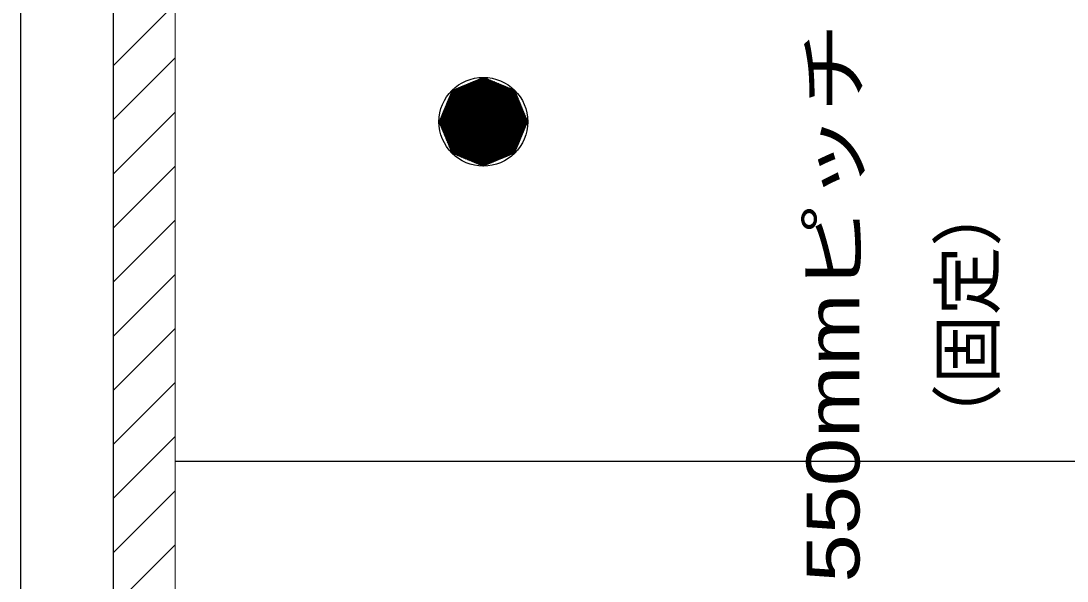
# Model space of a CAD drawing. Units: millimetres, scale not verified. Extents: x -122 to 111, y -112 to 112.
# Drawn here: x -107.41 to -63.97, y -24.36 to -1.11 of the extents above; entities that cross this region are included whole.
import ezdxf
from ezdxf.enums import TextEntityAlignment as Align

# ---------------------------------------------------------------- set-up
doc = ezdxf.new("R2010")
doc.units = ezdxf.units.MM
doc.header["$LTSCALE"] = 0.1
doc.layers.add('0-0_寸法線', color=6, linetype='Continuous')
doc.layers.add('0-1_Z_O-文字', color=134, linetype='Continuous')
doc.layers.add('0-2_ハッチング', color=30, linetype='Continuous', lineweight=18)
doc.styles.add('ＭＳ Ｐゴシック', font='')
doc.styles.get('ＭＳ Ｐゴシック').set_extended_font_data('MS PGothic')

msp = doc.modelspace()

# ---------------------------------------------------------------- linework, layer by layer
at = {"layer": '0-0_寸法線'}
for p, q in [((-86.3859, -5.3446), (-88.2592, -3.4713)), ((-86.3817, -5.3346), (-88.2492, -3.4671)), ((-86.3776, -5.3246), (-88.2392, -3.463)), ((-86.3734, -5.3146), (-88.2292, -3.4588)), ((-86.3693, -5.3046), (-88.2192, -3.4547)), ((-86.3651, -5.2946), (-88.2092, -3.4505)), ((-86.373, -5.2726), (-88.1872, -3.4584)), ((-86.383, -5.2484), (-88.163, -3.4684)), ((-86.8208, -6.3946), (-89.3092, -3.9062)), ((-86.8166, -6.3846), (-89.2992, -3.902)), ((-86.8125, -6.3746), (-89.2892, -3.8979)), ((-86.8084, -6.3646), (-89.2792, -3.8938)), ((-86.8042, -6.3546), (-89.2692, -3.8896)), ((-86.8001, -6.3446), (-89.2592, -3.8855)), ((-86.7959, -6.3346), (-89.2492, -3.8813)), ((-86.7918, -6.3246), (-89.2392, -3.8772)), ((-86.7876, -6.3146), (-89.2292, -3.873)), ((-86.7835, -6.3046), (-89.2192, -3.8689)), ((-86.7794, -6.2946), (-89.2092, -3.8648)), ((-86.7752, -6.2846), (-89.1992, -3.8606)), ((-86.7711, -6.2746), (-89.1892, -3.8565)), ((-86.7669, -6.2646), (-89.1792, -3.8523)), ((-86.7628, -6.2546), (-89.1692, -3.8482)), ((-86.7586, -6.2446), (-89.1592, -3.8441)), ((-86.7545, -6.2346), (-89.1492, -3.8399)), ((-86.7504, -6.2246), (-89.1392, -3.8358)), ((-86.7462, -6.2146), (-89.1292, -3.8316)), ((-86.7421, -6.2046), (-89.1192, -3.8275)), ((-86.7379, -6.1946), (-89.1092, -3.8233)), ((-86.7338, -6.1846), (-89.0992, -3.8192)), ((-86.7297, -6.1746), (-89.0892, -3.8151)), ((-86.7255, -6.1646), (-89.0792, -3.8109)), ((-86.7214, -6.1546), (-89.0692, -3.8068)), ((-86.7172, -6.1446), (-89.0592, -3.8026)), ((-86.7131, -6.1346), (-89.0492, -3.7985)), ((-86.7089, -6.1246), (-89.0392, -3.7943)), ((-86.7048, -6.1146), (-89.0292, -3.7902)), ((-86.7007, -6.1046), (-89.0192, -3.7861)), ((-86.6965, -6.0946), (-89.0092, -3.7819)), ((-86.6924, -6.0846), (-88.9992, -3.7778)), ((-86.6882, -6.0746), (-88.9892, -3.7736)), ((-86.6841, -6.0646), (-88.9792, -3.7695)), ((-86.6799, -6.0546), (-88.9692, -3.7654)), ((-86.6758, -6.0446), (-88.9592, -3.7612)), ((-86.6717, -6.0346), (-88.9492, -3.7571)), ((-86.6675, -6.0246), (-88.9392, -3.7529)), ((-86.6634, -6.0146), (-88.9292, -3.7488)), ((-86.6592, -6.0046), (-88.9192, -3.7446)), ((-86.6551, -5.9946), (-88.9092, -3.7405)), ((-86.6509, -5.9846), (-88.8992, -3.7364)), ((-86.6468, -5.9746), (-88.8892, -3.7322)), ((-86.6427, -5.9646), (-88.8792, -3.7281)), ((-86.6385, -5.9546), (-88.8692, -3.7239)), ((-86.6344, -5.9446), (-88.8592, -3.7198)), ((-86.6302, -5.9346), (-88.8492, -3.7156)), ((-86.6261, -5.9246), (-88.8392, -3.7115)), ((-86.622, -5.9146), (-88.8292, -3.7074)), ((-86.6178, -5.9046), (-88.8192, -3.7032)), ((-86.6137, -5.8946), (-88.8092, -3.6991)), ((-86.6095, -5.8846), (-88.7992, -3.6949)), ((-86.6054, -5.8746), (-88.7892, -3.6908)), ((-86.6012, -5.8646), (-88.7792, -3.6867)), ((-86.5971, -5.8546), (-88.7692, -3.6825)), ((-86.593, -5.8446), (-88.7592, -3.6784)), ((-86.5888, -5.8346), (-88.7492, -3.6742)), ((-86.5847, -5.8246), (-88.7392, -3.6701)), ((-86.5805, -5.8146), (-88.7292, -3.6659)), ((-86.5764, -5.8046), (-88.7192, -3.6618)), ((-86.5722, -5.7946), (-88.7092, -3.6577)), ((-86.5681, -5.7846), (-88.6992, -3.6535)), ((-86.564, -5.7746), (-88.6892, -3.6494)), ((-86.5598, -5.7646), (-88.6792, -3.6452)), ((-86.5557, -5.7546), (-88.6692, -3.6411)), ((-86.5515, -5.7446), (-88.6592, -3.6369)), ((-86.5474, -5.7346), (-88.6492, -3.6328)), ((-86.5433, -5.7246), (-88.6392, -3.6287)), ((-86.5391, -5.7146), (-88.6292, -3.6245)), ((-86.535, -5.7046), (-88.6192, -3.6204)), ((-86.5308, -5.6946), (-88.6092, -3.6162)), ((-86.5267, -5.6846), (-88.5992, -3.6121)), ((-86.5225, -5.6746), (-88.5892, -3.608)), ((-86.5184, -5.6646), (-88.5792, -3.6038)), ((-86.5143, -5.6546), (-88.5692, -3.5997)), ((-86.5101, -5.6446), (-88.5592, -3.5955)), ((-86.506, -5.6346), (-88.5492, -3.5914)), ((-86.5018, -5.6246), (-88.5392, -3.5872)), ((-86.4977, -5.6146), (-88.5292, -3.5831)), ((-86.4935, -5.6046), (-88.5192, -3.579)), ((-86.4894, -5.5946), (-88.5092, -3.5748)), ((-86.4853, -5.5846), (-88.4992, -3.5707)), ((-86.4811, -5.5746), (-88.4892, -3.5665)), ((-86.477, -5.5646), (-88.4792, -3.5624)), ((-86.4728, -5.5546), (-88.4692, -3.5582)), ((-86.4687, -5.5446), (-88.4592, -3.5541)), ((-86.4646, -5.5346), (-88.4492, -3.55)), ((-86.4604, -5.5246), (-88.4392, -3.5458)), ((-86.4563, -5.5146), (-88.4292, -3.5417)), ((-86.4521, -5.5046), (-88.4192, -3.5375)), ((-86.448, -5.4946), (-88.4092, -3.5334)), ((-86.4438, -5.4846), (-88.3992, -3.5293)), ((-86.4397, -5.4746), (-88.3892, -3.5251)), ((-86.4356, -5.4646), (-88.3792, -3.521)), ((-86.4314, -5.4546), (-88.3692, -3.5168)), ((-86.4273, -5.4446), (-88.3592, -3.5127)), ((-86.4231, -5.4346), (-88.3492, -3.5085)), ((-86.419, -5.4246), (-88.3392, -3.5044)), ((-86.4148, -5.4146), (-88.3292, -3.5003)), ((-86.4107, -5.4046), (-88.3192, -3.4961)), ((-86.4066, -5.3946), (-88.3092, -3.492)), ((-86.4024, -5.3846), (-88.2992, -3.4878)), ((-86.3983, -5.3746), (-88.2892, -3.4837)), ((-86.3941, -5.3646), (-88.2792, -3.4795)), ((-86.39, -5.3546), (-88.2692, -3.4754)), ((-86.393, -5.2243), (-88.1389, -3.4784)), ((-86.403, -5.2002), (-88.1147, -3.4884)), ((-86.413, -5.176), (-88.0906, -3.4984)), ((-86.423, -5.1519), (-88.0665, -3.5084)), ((-86.433, -5.1277), (-88.0423, -3.5184)), ((-86.443, -5.1036), (-88.0182, -3.5284)), ((-86.453, -5.0794), (-87.994, -3.5384)), ((-86.463, -5.0553), (-87.9699, -3.5484)), ((-86.473, -5.0312), (-87.9458, -3.5584)), ((-86.483, -5.007), (-87.9216, -3.5684)), ((-86.493, -4.9829), (-87.8975, -3.5784)), ((-86.503, -4.9587), (-87.8733, -3.5884)), ((-86.513, -4.9346), (-87.8492, -3.5984)), ((-86.523, -4.9105), (-87.825, -3.6084)), ((-86.533, -4.8863), (-87.8009, -3.6184)), ((-86.543, -4.8622), (-87.7768, -3.6284)), ((-86.553, -4.838), (-87.7526, -3.6384)), ((-86.563, -4.8139), (-87.7285, -3.6484)), ((-86.573, -4.7897), (-87.7043, -3.6584)), ((-86.583, -4.7656), (-87.6802, -3.6684)), ((-86.593, -4.7415), (-87.656, -3.6784)), ((-86.603, -4.7173), (-87.6319, -3.6884)), ((-86.613, -4.6932), (-87.6078, -3.6984)), ((-86.623, -4.669), (-87.5836, -3.7084)), ((-86.633, -4.6449), (-87.5595, -3.7184)), ((-86.643, -4.6207), (-87.5353, -3.7284)), ((-86.653, -4.5966), (-87.5112, -3.7384)), ((-86.663, -4.5725), (-87.4871, -3.7484)), ((-86.673, -4.5483), (-87.4629, -3.7584)), ((-86.683, -4.5242), (-87.4388, -3.7684)), ((-86.693, -4.5), (-87.4146, -3.7784)), ((-86.703, -4.4759), (-87.3905, -3.7884)), ((-86.713, -4.4518), (-87.3663, -3.7984)), ((-86.723, -4.4276), (-87.3422, -3.8084)), ((-86.733, -4.4035), (-87.3181, -3.8184)), ((-86.743, -4.3793), (-87.2939, -3.8284)), ((-86.753, -4.3552), (-87.2698, -3.8384)), ((-86.763, -4.331), (-87.2456, -3.8484)), ((-86.773, -4.3069), (-87.2215, -3.8584)), ((-86.783, -4.2828), (-87.1973, -3.8684)), ((-86.793, -4.2586), (-87.1732, -3.8784)), ((-86.803, -4.2345), (-87.1491, -3.8884)), ((-86.813, -4.2103), (-87.1249, -3.8984)), ((-86.823, -4.1862), (-87.1008, -3.9084)), ((-87.2525, -6.7407), (-89.6553, -4.3379)), ((-87.2425, -6.7365), (-89.6511, -4.3279)), ((-87.2325, -6.7324), (-89.647, -4.3179)), ((-87.2225, -6.7283), (-89.6428, -4.3079)), ((-87.2125, -6.7241), (-89.6387, -4.2979)), ((-87.2025, -6.72), (-89.6346, -4.2879)), ((-87.1925, -6.7158), (-89.6304, -4.2779)), ((-87.1825, -6.7117), (-89.6263, -4.2679)), ((-87.1725, -6.7075), (-89.6221, -4.2579)), ((-87.1625, -6.7034), (-89.618, -4.2479)), ((-87.1525, -6.6993), (-89.6139, -4.2379)), ((-87.1425, -6.6951), (-89.6097, -4.2279)), ((-87.1325, -6.691), (-89.6056, -4.2179)), ((-87.1225, -6.6868), (-89.6014, -4.2079)), ((-87.1125, -6.6827), (-89.5973, -4.1979)), ((-87.1025, -6.6785), (-89.5931, -4.1879)), ((-87.0925, -6.6744), (-89.589, -4.1779)), ((-87.0825, -6.6703), (-89.5849, -4.1679)), ((-87.0725, -6.6661), (-89.5807, -4.1579)), ((-87.0625, -6.662), (-89.5766, -4.1479)), ((-87.0525, -6.6578), (-89.5724, -4.1379)), ((-87.0425, -6.6537), (-89.5683, -4.1279)), ((-87.0325, -6.6496), (-89.5641, -4.1179)), ((-87.0225, -6.6454), (-89.56, -4.1079)), ((-87.0125, -6.6413), (-89.5559, -4.0979)), ((-87.0025, -6.6371), (-89.5517, -4.0879)), ((-86.9925, -6.633), (-89.5476, -4.0779)), ((-86.9825, -6.6288), (-89.5434, -4.0679)), ((-86.9725, -6.6247), (-89.5393, -4.0579)), ((-86.9625, -6.6206), (-89.5352, -4.0479)), ((-86.9525, -6.6164), (-89.531, -4.0379)), ((-86.9425, -6.6123), (-89.5269, -4.0279)), ((-86.9325, -6.6081), (-89.5227, -4.0179)), ((-86.9225, -6.604), (-89.5186, -4.0079)), ((-86.9125, -6.5998), (-89.5144, -3.9979)), ((-86.9036, -6.5946), (-89.5092, -3.989)), ((-86.8995, -6.5846), (-89.4992, -3.9849)), ((-86.8953, -6.5746), (-89.4892, -3.9807)), ((-86.8912, -6.5646), (-89.4792, -3.9766)), ((-86.8871, -6.5546), (-89.4692, -3.9725)), ((-86.8829, -6.5446), (-89.4592, -3.9683)), ((-86.8788, -6.5346), (-89.4492, -3.9642)), ((-86.8746, -6.5246), (-89.4392, -3.96)), ((-86.8705, -6.5146), (-89.4292, -3.9559)), ((-86.8663, -6.5046), (-89.4192, -3.9517)), ((-86.8622, -6.4946), (-89.4092, -3.9476)), ((-86.8581, -6.4846), (-89.3992, -3.9435)), ((-86.8539, -6.4746), (-89.3892, -3.9393)), ((-86.8498, -6.4646), (-89.3792, -3.9352)), ((-86.8456, -6.4546), (-89.3692, -3.931)), ((-86.8415, -6.4446), (-89.3592, -3.9269)), ((-86.8373, -6.4346), (-89.3492, -3.9228)), ((-86.8332, -6.4246), (-89.3392, -3.9186)), ((-86.8291, -6.4146), (-89.3292, -3.9145)), ((-86.8249, -6.4046), (-89.3192, -3.9103)), ((-86.833, -4.162), (-87.0766, -3.9184)), ((-86.843, -4.1379), (-87.0525, -3.9284)), ((-86.853, -4.1138), (-87.0284, -3.9384)), ((-86.863, -4.0896), (-87.0042, -3.9484)), ((-86.873, -4.0655), (-86.9801, -3.9584)), ((-86.883, -4.0413), (-86.9559, -3.9684)), ((-86.893, -4.0172), (-86.9318, -3.9784)), ((-86.903, -3.9931), (-86.9076, -3.9884)), ((-87.6825, -6.9188), (-89.8334, -4.7679)), ((-87.6725, -6.9147), (-89.8292, -4.7579)), ((-87.6625, -6.9105), (-89.8251, -4.7479)), ((-87.6525, -6.9064), (-89.821, -4.7379)), ((-87.6425, -6.9022), (-89.8168, -4.7279)), ((-87.6325, -6.8981), (-89.8127, -4.7179)), ((-87.6225, -6.8939), (-89.8085, -4.7079)), ((-87.6125, -6.8898), (-89.8044, -4.6979)), ((-87.6025, -6.8857), (-89.8002, -4.6879)), ((-87.5925, -6.8815), (-89.7961, -4.6779)), ((-87.5825, -6.8774), (-89.792, -4.6679)), ((-87.5725, -6.8732), (-89.7878, -4.6579)), ((-87.5625, -6.8691), (-89.7837, -4.6479)), ((-87.5525, -6.8649), (-89.7795, -4.6379)), ((-87.5425, -6.8608), (-89.7754, -4.6279)), ((-87.5325, -6.8567), (-89.7713, -4.6179)), ((-87.5225, -6.8525), (-89.7671, -4.6079)), ((-87.5125, -6.8484), (-89.763, -4.5979)), ((-87.5025, -6.8442), (-89.7588, -4.5879)), ((-87.4925, -6.8401), (-89.7547, -4.5779)), ((-87.4825, -6.8359), (-89.7505, -4.5679)), ((-87.4725, -6.8318), (-89.7464, -4.5579)), ((-87.4625, -6.8277), (-89.7423, -4.5479)), ((-87.4525, -6.8235), (-89.7381, -4.5379)), ((-87.4425, -6.8194), (-89.734, -4.5279)), ((-87.4325, -6.8152), (-89.7298, -4.5179)), ((-87.4225, -6.8111), (-89.7257, -4.5079)), ((-87.4125, -6.807), (-89.7215, -4.4979)), ((-87.4025, -6.8028), (-89.7174, -4.4879)), ((-87.3925, -6.7987), (-89.7133, -4.4779)), ((-87.3825, -6.7945), (-89.7091, -4.4679)), ((-87.3725, -6.7904), (-89.705, -4.4579)), ((-87.3625, -6.7862), (-89.7008, -4.4479)), ((-87.3525, -6.7821), (-89.6967, -4.4379)), ((-87.3425, -6.778), (-89.6926, -4.4279)), ((-87.3325, -6.7738), (-89.6884, -4.4179)), ((-87.3225, -6.7697), (-89.6843, -4.4079)), ((-87.3125, -6.7655), (-89.6801, -4.3979)), ((-87.3025, -6.7614), (-89.676, -4.3879)), ((-87.2925, -6.7572), (-89.6718, -4.3779)), ((-87.2825, -6.7531), (-89.6677, -4.3679)), ((-87.2725, -6.749), (-89.6636, -4.3579)), ((-87.2625, -6.7448), (-89.6594, -4.3479)), ((-88.1225, -7.101), (-90.0156, -5.2079)), ((-88.1125, -7.0969), (-90.0115, -5.1979)), ((-88.1025, -7.0928), (-90.0074, -5.1879)), ((-88.0925, -7.0886), (-90.0032, -5.1779)), ((-88.0825, -7.0845), (-89.9991, -5.1679)), ((-88.0725, -7.0803), (-89.9949, -5.1579)), ((-88.0625, -7.0762), (-89.9908, -5.1479)), ((-88.0525, -7.0721), (-89.9866, -5.1379)), ((-88.0425, -7.0679), (-89.9825, -5.1279)), ((-88.0325, -7.0638), (-89.9784, -5.1179)), ((-88.0225, -7.0596), (-89.9742, -5.1079)), ((-88.0125, -7.0555), (-89.9701, -5.0979)), ((-88.0025, -7.0513), (-89.9659, -5.0879)), ((-87.9925, -7.0472), (-89.9618, -5.0779)), ((-87.9825, -7.0431), (-89.9576, -5.0679)), ((-87.9725, -7.0389), (-89.9535, -5.0579)), ((-87.9625, -7.0348), (-89.9494, -5.0479)), ((-87.9525, -7.0306), (-89.9452, -5.0379)), ((-87.9425, -7.0265), (-89.9411, -5.0279)), ((-87.9325, -7.0223), (-89.9369, -5.0179)), ((-87.9225, -7.0182), (-89.9328, -5.0079)), ((-87.9125, -7.0141), (-89.9287, -4.9979)), ((-87.9025, -7.0099), (-89.9245, -4.9879)), ((-87.8925, -7.0058), (-89.9204, -4.9779)), ((-87.8825, -7.0016), (-89.9162, -4.9679)), ((-87.8725, -6.9975), (-89.9121, -4.9579)), ((-87.8625, -6.9934), (-89.9079, -4.9479)), ((-87.8525, -6.9892), (-89.9038, -4.9379)), ((-87.8425, -6.9851), (-89.8997, -4.9279)), ((-87.8325, -6.9809), (-89.8955, -4.9179)), ((-87.8225, -6.9768), (-89.8914, -4.9079)), ((-87.8125, -6.9726), (-89.8872, -4.8979)), ((-87.8025, -6.9685), (-89.8831, -4.8879)), ((-87.7925, -6.9644), (-89.8789, -4.8779)), ((-87.7825, -6.9602), (-89.8748, -4.8679)), ((-87.7725, -6.9561), (-89.8707, -4.8579)), ((-87.7625, -6.9519), (-89.8665, -4.8479)), ((-87.7525, -6.9478), (-89.8624, -4.8379)), ((-87.7425, -6.9436), (-89.8582, -4.8279)), ((-87.7325, -6.9395), (-89.8541, -4.8179)), ((-87.7225, -6.9354), (-89.85, -4.8079)), ((-87.7125, -6.9312), (-89.8458, -4.7979)), ((-87.7025, -6.9271), (-89.8417, -4.7879)), ((-87.6925, -6.9229), (-89.8375, -4.7779)), ((-88.2025, -7.1342), (-90.0488, -5.2879)), ((-88.2193, -7.1315), (-90.0461, -5.3047)), ((-88.1925, -7.13), (-90.0446, -5.2779)), ((-88.1825, -7.1259), (-90.0405, -5.2679)), ((-88.1725, -7.1218), (-90.0363, -5.2579)), ((-88.2435, -7.1215), (-90.0361, -5.3289)), ((-88.1625, -7.1176), (-90.0322, -5.2479)), ((-88.1525, -7.1135), (-90.0281, -5.2379)), ((-88.2676, -7.1115), (-90.0261, -5.353)), ((-88.1425, -7.1093), (-90.0239, -5.2279)), ((-88.1325, -7.1052), (-90.0198, -5.2179)), ((-88.2918, -7.1015), (-90.0161, -5.3772)), ((-88.3159, -7.0915), (-90.0061, -5.4013)), ((-88.34, -7.0815), (-89.9961, -5.4255)), ((-88.3642, -7.0715), (-89.9861, -5.4496)), ((-88.3883, -7.0615), (-89.9761, -5.4737)), ((-88.4125, -7.0515), (-89.9661, -5.4979)), ((-88.4366, -7.0415), (-89.9561, -5.522)), ((-88.4608, -7.0315), (-89.9461, -5.5462)), ((-88.4849, -7.0215), (-89.9361, -5.5703)), ((-88.509, -7.0115), (-89.9261, -5.5945)), ((-88.5332, -7.0015), (-89.9161, -5.6186)), ((-88.5573, -6.9915), (-89.9061, -5.6427)), ((-88.5815, -6.9815), (-89.8961, -5.6669)), ((-88.6056, -6.9715), (-89.8861, -5.691)), ((-88.6298, -6.9615), (-89.8761, -5.7152)), ((-88.6539, -6.9515), (-89.8661, -5.7393)), ((-88.678, -6.9415), (-89.8561, -5.7634)), ((-88.7022, -6.9315), (-89.8461, -5.7876)), ((-88.7263, -6.9215), (-89.8361, -5.8117)), ((-88.7505, -6.9115), (-89.8261, -5.8359)), ((-88.7746, -6.9015), (-89.8161, -5.86)), ((-88.7987, -6.8915), (-89.8061, -5.8842)), ((-88.8229, -6.8815), (-89.7961, -5.9083)), ((-88.847, -6.8715), (-89.7861, -5.9324)), ((-88.8712, -6.8615), (-89.7761, -5.9566)), ((-88.8953, -6.8515), (-89.7661, -5.9807)), ((-88.9195, -6.8415), (-89.7561, -6.0049)), ((-88.9436, -6.8315), (-89.7461, -6.029)), ((-88.9677, -6.8215), (-89.7361, -6.0532)), ((-88.9919, -6.8115), (-89.7261, -6.0773)), ((-89.016, -6.8015), (-89.7161, -6.1014)), ((-89.0402, -6.7915), (-89.7061, -6.1256)), ((-89.0643, -6.7815), (-89.6961, -6.1497)), ((-89.0885, -6.7715), (-89.6861, -6.1739)), ((-89.1126, -6.7615), (-89.6761, -6.198)), ((-89.1367, -6.7515), (-89.6661, -6.2221)), ((-89.1609, -6.7415), (-89.6561, -6.2463)), ((-89.185, -6.7315), (-89.6461, -6.2704)), ((-89.2092, -6.7215), (-89.6361, -6.2946)), ((-89.2333, -6.7115), (-89.6261, -6.3187)), ((-89.2574, -6.7015), (-89.6161, -6.3429)), ((-89.2816, -6.6915), (-89.6061, -6.367)), ((-89.3057, -6.6815), (-89.5961, -6.3911)), ((-89.3299, -6.6715), (-89.5861, -6.4153)), ((-89.354, -6.6615), (-89.5761, -6.4394)), ((-89.3782, -6.6515), (-89.5661, -6.4636)), ((-89.4023, -6.6415), (-89.5561, -6.4877)), ((-89.4264, -6.6315), (-89.5461, -6.5119)), ((-89.4506, -6.6215), (-89.5361, -6.536)), ((-89.4747, -6.6115), (-89.5261, -6.5601)), ((-89.4989, -6.6015), (-89.5161, -6.5843)), ((-101.0077, -19.3731), (111.4723, -19.3731))]:
    msp.add_line(p, q, dxfattribs=at)
at = {"layer": '0-0_寸法線', "color": 134}
for points in [[(-107.4077, -103.8531), (-107.4077, 97.1069), (111.4723, 97.1069)], [(-103.5677, -103.8531), (-103.5677, 93.2669), (111.4723, 93.2669)]]:
    msp.add_lwpolyline(points, dxfattribs=at)
at = {"layer": '0-0_寸法線'}
msp.add_circle((-88.2077, -5.2931), 1.8432, dxfattribs=at)
at = {"layer": '0-2_ハッチング'}
for p, q in [((-103.5677, -2.9607), (-101.0077, -0.4007)), ((-103.5677, -5.2058), (-101.0077, -2.6458)), ((-103.5677, -7.4508), (-101.0077, -4.8908)), ((-103.5677, -9.6959), (-101.0077, -7.1359)), ((-103.5677, -11.9409), (-101.0077, -9.3809)), ((-103.5677, -14.186), (-101.0077, -11.626)), ((-103.5677, -16.4311), (-101.0077, -13.8711)), ((-103.5677, -18.6761), (-101.0077, -16.1161)), ((-103.5677, -20.9212), (-101.0077, -18.3612)), ((-103.5677, -23.1663), (-101.0077, -20.6063)), ((-103.5677, -25.4113), (-101.0077, -22.8513))]:
    msp.add_line(p, q, dxfattribs=at)
msp.add_lwpolyline([(-101.0077, -103.8531), (-101.0077, 90.7069), (111.4723, 90.7069)], dxfattribs=at)

# ---------------------------------------------------------------- texts
at = {"layer": '0-1_Z_O-文字', "style": 'ＭＳ Ｐゴシック'}
for s, width, p in [('550mmピッチ', 1.25, (-71.9322, -24.4136)), ('（固定）', 0.95, (-66.3527, -19.0187))]:
    msp.add_text(s, height=2.199, rotation=90, dxfattribs=dict(at, width=width)).set_placement(p, align=Align.BOTTOM_LEFT)

doc.saveas('drawing.dxf')
